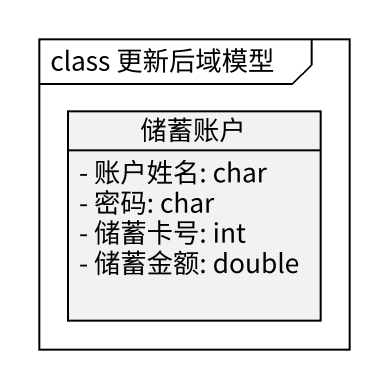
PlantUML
@startuml
mainframe class 更新后域模型
hide circle
hide empty members
skinparam classAttributeIconSize 0
class 储蓄账户 {
  - 账户姓名: char
  - 密码: char
  - 储蓄卡号: int
  - 储蓄金额: double
}
@enduml
